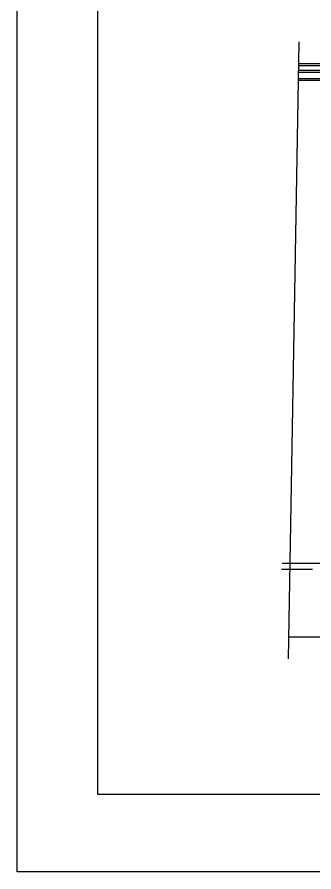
# Model space of a CAD drawing. Header units: inches. Extents: x 10 to 52.5, y 12.6 to 37.4.
# Drawn here: x 10.027 to 11.271, y 12.576 to 16.155 of the extents above; entities that cross this region are included whole.
import ezdxf

# ---------------------------------------------------------------- set-up
doc = ezdxf.new("R2010")
doc.units = ezdxf.units.IN
doc.header["$MEASUREMENT"] = 0
for name, color, linetype in [('02', 2, 'Continuous'), ('1', 1, 'Continuous'), ('4', 4, 'Continuous'), ('kadrbm', 4, 'Continuous')]:
    doc.layers.add(name, color=color, linetype=linetype)

# ---------------------------------------------------------------- blocks, each defined once
blk = doc.blocks.new('kadrbm')
at = {"layer": 'kadrbm', "color": 4}
blk.add_lwpolyline([(0, 0), (0, 24.7972), (21, 24.7972), (21, 0), (0, 0)], close=True, dxfattribs=at)
blk.add_lwpolyline([(20.6631, 0.3257), (20.6631, 24.4603), (0.3369, 24.4603), (0.3369, 0.3257), (20.6631, 0.3257)], dxfattribs=at)

msp = doc.modelspace()

# ---------------------------------------------------------------- linework, layer by layer
at = {"layer": '02'}
for p, q in [((11.1641, 13.4679), (11.2096, 16.0515)), ((13.4904, 15.9317), (11.2075, 15.9317)), ((13.4907, 15.9517), (11.2078, 15.9517)), ((13.4898, 15.8967), (11.2069, 15.8967)), ((13.4902, 15.9237), (11.2073, 15.9237)), ((11.1377, 13.8685), (13.6167, 13.8685))]:
    msp.add_line(p, q, dxfattribs=at)
at = {"layer": '1'}
msp.add_line((13.4487, 13.5597), (11.1657, 13.5597), dxfattribs=at)
msp.add_lwpolyline([(11.1349, 13.8433), (11.2643, 13.8433)], dxfattribs=at)
at = {"layer": '4'}
for p, q in [((13.4909, 15.9597), (11.208, 15.9597)), ((13.4896, 15.8897), (11.2067, 15.8897))]:
    msp.add_line(p, q, dxfattribs=at)

# ---------------------------------------------------------------- block references
at = {"layer": 'kadrbm'}
msp.add_blockref('kadrbm', (10.0267, 12.5763), dxfattribs=at)

doc.saveas('drawing.dxf')
